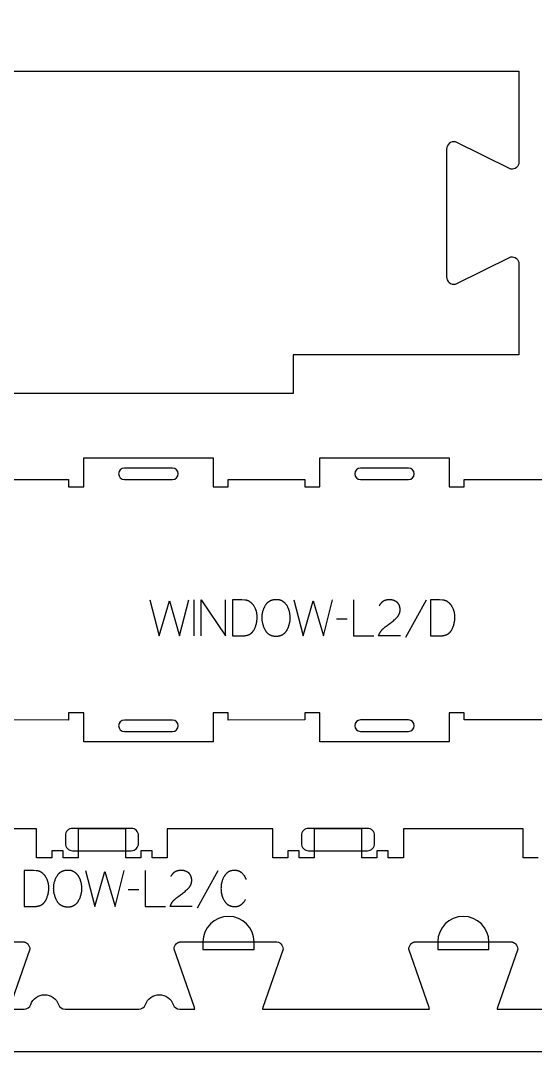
# Model space of a CAD drawing. Extents: x 0 to 4485, y 0 to 8771.
# Drawn here: x 2123 to 2550, y 3763 to 4618 of the extents above; entities that cross this region are included whole.
import ezdxf

# ---------------------------------------------------------------- set-up
doc = ezdxf.new("R2010")
doc.units = 0
for name, color, linetype in [('0_SHEET_SPRUCEPLY_2440X122', 1, 'CONTINUOUS'), ('1_ANYTOOL_1MMDEEP_LABELS_S', 2, 'CONTINUOUS'), ('3_ANYTOOL_CUTTHROUGH_INSID', 4, 'CONTINUOUS'), ('4_ANYTOOL_CUTTHROUGH_OUTSI', 5, 'CONTINUOUS'), ('5_ANYTOOL_HALF_MILL_9MM_IN', 3, 'CONTINUOUS')]:
    doc.layers.add(name, color=color, linetype=linetype)

msp = doc.modelspace()

# ---------------------------------------------------------------- linework, layer by layer
at = {"layer": '0_SHEET_SPRUCEPLY_2440X122'}
msp.add_lwpolyline([(371.7, 4982.59), (371.7, 3762.59), (2811.7, 3762.59), (2811.7, 4982.59)], close=True, dxfattribs=at)
at = {"layer": '1_ANYTOOL_1MMDEEP_LABELS_S', "color": 2}
for points in [[(2230.28, 4137.3), (2237.99, 4107.3), (2246.43, 4136.4), (2254.92, 4107.3), (2262.42, 4137.3)], [(2266.79, 4137.3), (2266.79, 4107.3)], [(2272.79, 4107.3), (2272.79, 4137.3), (2292.85, 4107.3), (2292.85, 4137.3)], [(2349.68, 4137.3), (2357.39, 4107.3), (2365.83, 4136.4), (2374.32, 4107.3), (2381.82, 4137.3)], [(2399.18, 4137.3), (2399.18, 4107.3), (2416.28, 4107.3)], [(2438.43, 4107.34), (2420.13, 4107.38), (2420.28, 4107.84), (2420.36, 4108.06), (2420.44, 4108.28), (2420.53, 4108.5), (2420.61, 4108.72), (2420.71, 4108.94), (2420.8, 4109.15), (2420.9, 4109.36), (2421.01, 4109.57), (2421.11, 4109.77), (2421.22, 4109.97), (2421.34, 4110.18), (2421.46, 4110.37), (2421.58, 4110.57), (2421.7, 4110.76), (2421.83, 4110.95), (2421.96, 4111.14), (2422.1, 4111.33), (2422.24, 4111.51), (2422.38, 4111.69), (2422.53, 4111.87), (2422.68, 4112.05), (2422.83, 4112.22), (2422.99, 4112.4), (2423.15, 4112.56), (2423.31, 4112.73), (2423.48, 4112.9), (2423.65, 4113.06), (2423.82, 4113.22), (2424.18, 4113.53), (2425.66, 4114.75), (2427.15, 4115.94), (2428.66, 4117.1), (2430.18, 4118.22), (2430.94, 4118.79), (2431.67, 4119.36), (2432.38, 4119.93), (2433.07, 4120.52), (2433.74, 4121.11), (2434.38, 4121.71), (2435, 4122.32), (2435.6, 4122.94), (2435.75, 4123.1), (2435.89, 4123.25), (2436.03, 4123.42), (2436.16, 4123.58), (2436.28, 4123.74), (2436.41, 4123.91), (2436.52, 4124.08), (2436.64, 4124.25), (2436.74, 4124.43), (2436.85, 4124.61), (2436.95, 4124.78), (2437.04, 4124.97), (2437.13, 4125.15), (2437.22, 4125.34), (2437.3, 4125.52), (2437.37, 4125.71), (2437.44, 4125.91), (2437.51, 4126.1), (2437.57, 4126.3), (2437.63, 4126.5), (2437.68, 4126.7), (2437.73, 4126.9), (2437.78, 4127.11), (2437.81, 4127.32), (2437.85, 4127.53), (2437.88, 4127.74), (2437.9, 4127.96), (2437.92, 4128.18), (2437.94, 4128.39), (2437.95, 4128.62), (2437.96, 4128.84), (2437.96, 4129.07), (2437.96, 4129.32), (2437.95, 4129.56), (2437.94, 4129.81), (2437.92, 4130.04), (2437.9, 4130.28), (2437.87, 4130.51), (2437.84, 4130.74), (2437.8, 4130.96), (2437.76, 4131.18), (2437.71, 4131.4), (2437.66, 4131.61), (2437.61, 4131.82), (2437.54, 4132.02), (2437.48, 4132.22), (2437.41, 4132.42), (2437.33, 4132.61), (2437.25, 4132.8), (2437.16, 4132.99), (2437.07, 4133.17), (2436.97, 4133.35), (2436.87, 4133.52), (2436.77, 4133.7), (2436.66, 4133.86), (2436.54, 4134.03), (2436.42, 4134.19), (2436.29, 4134.34), (2436.16, 4134.49), (2436.03, 4134.64), (2435.88, 4134.79), (2435.74, 4134.93), (2435.59, 4135.06), (2435.43, 4135.2), (2435.27, 4135.33), (2435.11, 4135.45), (2434.95, 4135.57), (2434.78, 4135.69), (2434.61, 4135.8), (2434.44, 4135.91), (2434.26, 4136.01), (2434.09, 4136.12), (2433.91, 4136.21), (2433.72, 4136.3), (2433.54, 4136.39), (2433.35, 4136.48), (2433.16, 4136.56), (2432.97, 4136.63), (2432.77, 4136.7), (2432.57, 4136.77), (2432.37, 4136.83), (2432.17, 4136.89), (2431.96, 4136.95), (2431.75, 4137), (2431.54, 4137.05), (2431.33, 4137.09), (2431.11, 4137.13), (2430.89, 4137.17), (2430.67, 4137.2), (2430.45, 4137.22), (2430.22, 4137.25), (2429.99, 4137.26), (2429.76, 4137.28), (2429.52, 4137.29), (2429.05, 4137.3), (2428.68, 4137.29), (2428.32, 4137.28), (2427.97, 4137.25), (2427.62, 4137.22), (2427.28, 4137.17), (2426.95, 4137.12), (2426.62, 4137.05), (2426.3, 4136.98), (2425.98, 4136.89), (2425.83, 4136.85), (2425.68, 4136.8), (2425.53, 4136.75), (2425.38, 4136.69), (2425.23, 4136.64), (2425.08, 4136.58), (2424.94, 4136.52), (2424.79, 4136.45), (2424.65, 4136.39), (2424.51, 4136.32), (2424.37, 4136.25), (2424.24, 4136.18), (2424.1, 4136.1), (2423.97, 4136.02), (2423.84, 4135.94), (2423.71, 4135.86), (2423.58, 4135.77), (2423.45, 4135.68), (2423.33, 4135.59), (2423.2, 4135.5), (2423.08, 4135.4), (2422.96, 4135.3), (2422.84, 4135.2), (2422.72, 4135.1), (2422.61, 4134.99), (2422.5, 4134.89), (2422.38, 4134.77), (2422.27, 4134.66), (2422.16, 4134.55), (2422.06, 4134.43), (2421.95, 4134.31), (2421.85, 4134.18), (2421.64, 4133.93), (2421.45, 4133.67), (2421.26, 4133.39), (2421.07, 4133.11), (2420.9, 4132.81), (2420.73, 4132.51), (2420.56, 4132.2)], [(2459.65, 4136.82), (2442.46, 4106.05)], [(2394.03, 4121.18), (2385.25, 4121.1)], [(2176.66, 3912.73), (2184.37, 3882.73), (2192.81, 3911.83), (2201.3, 3882.73), (2208.8, 3912.73)], [(2226.16, 3912.73), (2226.16, 3882.73), (2243.26, 3882.73)], [(2265.41, 3882.77), (2247.11, 3882.82), (2247.26, 3883.27), (2247.34, 3883.5), (2247.42, 3883.72), (2247.51, 3883.94), (2247.59, 3884.16), (2247.69, 3884.37), (2247.78, 3884.58), (2247.88, 3884.79), (2247.99, 3885), (2248.09, 3885.21), (2248.2, 3885.41), (2248.32, 3885.61), (2248.44, 3885.81), (2248.56, 3886), (2248.68, 3886.2), (2248.81, 3886.39), (2248.94, 3886.58), (2249.08, 3886.76), (2249.22, 3886.95), (2249.36, 3887.13), (2249.51, 3887.31), (2249.66, 3887.48), (2249.81, 3887.66), (2249.97, 3887.83), (2250.13, 3888), (2250.29, 3888.17), (2250.46, 3888.33), (2250.63, 3888.49), (2250.8, 3888.65), (2251.16, 3888.97), (2252.64, 3890.18), (2254.13, 3891.37), (2255.64, 3892.53), (2257.16, 3893.66), (2257.92, 3894.22), (2258.65, 3894.79), (2259.36, 3895.37), (2260.05, 3895.95), (2260.72, 3896.55), (2261.36, 3897.15), (2261.98, 3897.76), (2262.58, 3898.37), (2262.73, 3898.53), (2262.87, 3898.69), (2263.01, 3898.85), (2263.14, 3899.01), (2263.26, 3899.18), (2263.39, 3899.35), (2263.5, 3899.52), (2263.62, 3899.69), (2263.72, 3899.86), (2263.83, 3900.04), (2263.93, 3900.22), (2264.02, 3900.4), (2264.11, 3900.58), (2264.2, 3900.77), (2264.28, 3900.96), (2264.35, 3901.15), (2264.42, 3901.34), (2264.49, 3901.54), (2264.55, 3901.73), (2264.61, 3901.93), (2264.66, 3902.14), (2264.71, 3902.34), (2264.75, 3902.55), (2264.79, 3902.75), (2264.83, 3902.96), (2264.86, 3903.18), (2264.88, 3903.39), (2264.9, 3903.61), (2264.92, 3903.83), (2264.93, 3904.05), (2264.94, 3904.28), (2264.94, 3904.5), (2264.94, 3904.75), (2264.93, 3905), (2264.92, 3905.24), (2264.9, 3905.48), (2264.88, 3905.71), (2264.85, 3905.95), (2264.82, 3906.17), (2264.78, 3906.4), (2264.74, 3906.62), (2264.69, 3906.83), (2264.64, 3907.04), (2264.59, 3907.25), (2264.52, 3907.46), (2264.46, 3907.66), (2264.39, 3907.86), (2264.31, 3908.05), (2264.23, 3908.24), (2264.14, 3908.42), (2264.05, 3908.61), (2263.95, 3908.79), (2263.85, 3908.96), (2263.75, 3909.13), (2263.63, 3909.3), (2263.52, 3909.46), (2263.4, 3909.62), (2263.27, 3909.78), (2263.14, 3909.93), (2263.01, 3910.08), (2262.86, 3910.22), (2262.72, 3910.36), (2262.57, 3910.5), (2262.41, 3910.63), (2262.25, 3910.76), (2262.09, 3910.89), (2261.93, 3911.01), (2261.76, 3911.12), (2261.59, 3911.24), (2261.42, 3911.35), (2261.24, 3911.45), (2261.07, 3911.55), (2260.89, 3911.65), (2260.7, 3911.74), (2260.52, 3911.83), (2260.33, 3911.91), (2260.14, 3911.99), (2259.95, 3912.07), (2259.75, 3912.14), (2259.55, 3912.21), (2259.35, 3912.27), (2259.15, 3912.33), (2258.94, 3912.38), (2258.73, 3912.44), (2258.52, 3912.48), (2258.31, 3912.53), (2258.09, 3912.57), (2257.87, 3912.6), (2257.65, 3912.63), (2257.43, 3912.66), (2257.2, 3912.68), (2256.97, 3912.7), (2256.74, 3912.71), (2256.5, 3912.72), (2256.03, 3912.73), (2255.66, 3912.73), (2255.3, 3912.71), (2254.95, 3912.69), (2254.6, 3912.65), (2254.26, 3912.61), (2253.93, 3912.55), (2253.6, 3912.49), (2253.28, 3912.41), (2252.96, 3912.33), (2252.81, 3912.28), (2252.66, 3912.23), (2252.51, 3912.18), (2252.36, 3912.13), (2252.21, 3912.07), (2252.06, 3912.01), (2251.92, 3911.95), (2251.77, 3911.89), (2251.63, 3911.82), (2251.49, 3911.76), (2251.35, 3911.68), (2251.22, 3911.61), (2251.08, 3911.53), (2250.95, 3911.46), (2250.82, 3911.38), (2250.69, 3911.29), (2250.56, 3911.21), (2250.43, 3911.12), (2250.31, 3911.03), (2250.18, 3910.93), (2250.06, 3910.84), (2249.94, 3910.74), (2249.82, 3910.64), (2249.7, 3910.53), (2249.59, 3910.43), (2249.47, 3910.32), (2249.36, 3910.21), (2249.25, 3910.1), (2249.14, 3909.98), (2249.04, 3909.86), (2248.93, 3909.74), (2248.83, 3909.62), (2248.62, 3909.36), (2248.43, 3909.1), (2248.24, 3908.83), (2248.05, 3908.54), (2247.88, 3908.25), (2247.71, 3907.95), (2247.54, 3907.63)], [(2286.63, 3912.26), (2269.44, 3881.49)], [(2310.24, 3905.23), (2310.08, 3905.63), (2309.91, 3906.03), (2309.73, 3906.41), (2309.54, 3906.79), (2309.34, 3907.16), (2309.13, 3907.51), (2308.91, 3907.86), (2308.68, 3908.2), (2308.44, 3908.54), (2308.19, 3908.86), (2307.93, 3909.17), (2307.67, 3909.48), (2307.39, 3909.77), (2307.1, 3910.06), (2306.8, 3910.34), (2306.49, 3910.61), (2306.33, 3910.74), (2306.17, 3910.87), (2306.01, 3910.99), (2305.85, 3911.11), (2305.68, 3911.22), (2305.51, 3911.33), (2305.34, 3911.44), (2305.17, 3911.54), (2304.99, 3911.64), (2304.82, 3911.73), (2304.64, 3911.82), (2304.46, 3911.9), (2304.27, 3911.98), (2304.09, 3912.06), (2303.9, 3912.13), (2303.71, 3912.2), (2303.52, 3912.27), (2303.32, 3912.33), (2303.13, 3912.38), (2302.93, 3912.43), (2302.73, 3912.48), (2302.53, 3912.52), (2302.32, 3912.56), (2302.12, 3912.6), (2301.91, 3912.63), (2301.7, 3912.66), (2301.48, 3912.68), (2301.27, 3912.7), (2301.05, 3912.71), (2300.83, 3912.72), (2300.61, 3912.73), (2300.38, 3912.73), (2300.04, 3912.73), (2299.7, 3912.71), (2299.37, 3912.69), (2299.04, 3912.66), (2298.72, 3912.62), (2298.41, 3912.57), (2298.1, 3912.51), (2297.79, 3912.44), (2297.49, 3912.36), (2297.19, 3912.27), (2296.9, 3912.18), (2296.62, 3912.07), (2296.34, 3911.96), (2296.2, 3911.9), (2296.07, 3911.83), (2295.93, 3911.77), (2295.8, 3911.7), (2295.67, 3911.63), (2295.54, 3911.56), (2295.41, 3911.48), (2295.28, 3911.41), (2295.15, 3911.33), (2295.03, 3911.25), (2294.9, 3911.16), (2294.78, 3911.08), (2294.66, 3910.99), (2294.54, 3910.9), (2294.3, 3910.71), (2294.07, 3910.51), (2293.84, 3910.31), (2293.62, 3910.09), (2293.41, 3909.87), (2293.2, 3909.63), (2292.99, 3909.39), (2292.79, 3909.14), (2292.6, 3908.88), (2292.41, 3908.61), (2292.23, 3908.33), (2292.05, 3908.04), (2291.71, 3907.45), (2291.39, 3906.85), (2291.09, 3906.25), (2290.82, 3905.63), (2290.57, 3905.02), (2290.34, 3904.39), (2290.13, 3903.76), (2289.94, 3903.12), (2289.78, 3902.47), (2289.64, 3901.81), (2289.52, 3901.15), (2289.42, 3900.48), (2289.34, 3899.8), (2289.28, 3899.12), (2289.25, 3898.43), (2289.24, 3897.73), (2289.25, 3897.03), (2289.29, 3896.34), (2289.34, 3895.66), (2289.42, 3894.98), (2289.52, 3894.31), (2289.64, 3893.65), (2289.79, 3893), (2289.87, 3892.67), (2289.95, 3892.35), (2290.05, 3892.03), (2290.14, 3891.71), (2290.25, 3891.39), (2290.35, 3891.07), (2290.47, 3890.76), (2290.59, 3890.45), (2290.84, 3889.83), (2291.12, 3889.22), (2291.42, 3888.61), (2291.75, 3888.01), (2292.09, 3887.42), (2292.27, 3887.14), (2292.46, 3886.86), (2292.65, 3886.59), (2292.85, 3886.32), (2293.05, 3886.07), (2293.26, 3885.83), (2293.48, 3885.6), (2293.7, 3885.37), (2293.93, 3885.16), (2294.16, 3884.95), (2294.4, 3884.75), (2294.52, 3884.66), (2294.64, 3884.56), (2294.77, 3884.47), (2294.89, 3884.39), (2295.02, 3884.3), (2295.15, 3884.22), (2295.28, 3884.13), (2295.41, 3884.06), (2295.54, 3883.98), (2295.68, 3883.9), (2295.81, 3883.83), (2295.95, 3883.76), (2296.23, 3883.63), (2296.51, 3883.51), (2296.8, 3883.39), (2297.1, 3883.29), (2297.4, 3883.19), (2297.7, 3883.1), (2298.02, 3883.02), (2298.34, 3882.96), (2298.66, 3882.9), (2298.99, 3882.85), (2299.33, 3882.8), (2299.67, 3882.77), (2300.02, 3882.75), (2300.37, 3882.74), (2300.73, 3882.73), (2301.11, 3882.74), (2301.48, 3882.76), (2301.67, 3882.77), (2301.85, 3882.79), (2302.03, 3882.81), (2302.21, 3882.83), (2302.39, 3882.86), (2302.56, 3882.89), (2302.74, 3882.92), (2302.91, 3882.96), (2303.08, 3883), (2303.25, 3883.04), (2303.41, 3883.09), (2303.58, 3883.14), (2303.74, 3883.19), (2303.9, 3883.25), (2304.06, 3883.31), (2304.22, 3883.37), (2304.37, 3883.43), (2304.52, 3883.5), (2304.68, 3883.57), (2304.83, 3883.65), (2304.97, 3883.73), (2305.12, 3883.81), (2305.26, 3883.89), (2305.4, 3883.98), (2305.55, 3884.07), (2305.68, 3884.16), (2305.82, 3884.26), (2305.96, 3884.36), (2306.22, 3884.57), (2306.48, 3884.78), (2306.73, 3885), (2306.98, 3885.23), (2307.23, 3885.47), (2307.47, 3885.71), (2307.7, 3885.97), (2307.93, 3886.22), (2308.15, 3886.49), (2308.37, 3886.76), (2308.58, 3887.04), (2308.78, 3887.33), (2308.98, 3887.63), (2309.18, 3887.93), (2309.37, 3888.24), (2309.56, 3888.56)], [(2221.01, 3896.62), (2212.23, 3896.53)]]:
    msp.add_lwpolyline(points, dxfattribs=at)
for points in [[(2298.89, 4137.3), (2298.89, 4107.3), (2307.42, 4107.38), (2307.83, 4107.39), (2308.23, 4107.41), (2308.63, 4107.44), (2309.02, 4107.48), (2309.4, 4107.53), (2309.77, 4107.58), (2310.13, 4107.65), (2310.49, 4107.73), (2310.84, 4107.81), (2311.18, 4107.91), (2311.51, 4108.01), (2311.83, 4108.13), (2312.15, 4108.25), (2312.31, 4108.32), (2312.46, 4108.38), (2312.61, 4108.45), (2312.76, 4108.53), (2312.91, 4108.6), (2313.05, 4108.68), (2313.2, 4108.76), (2313.34, 4108.84), (2313.48, 4108.92), (2313.62, 4109.01), (2313.75, 4109.1), (2313.89, 4109.19), (2314.02, 4109.28), (2314.15, 4109.38), (2314.28, 4109.48), (2314.4, 4109.58), (2314.53, 4109.68), (2314.65, 4109.79), (2314.77, 4109.9), (2314.89, 4110.01), (2315, 4110.12), (2315.12, 4110.23), (2315.23, 4110.35), (2315.34, 4110.47), (2315.45, 4110.59), (2315.55, 4110.72), (2315.66, 4110.85), (2315.76, 4110.97), (2315.86, 4111.11), (2315.96, 4111.24), (2316.06, 4111.38), (2316.15, 4111.51), (2316.33, 4111.8), (2316.51, 4112.09), (2316.68, 4112.4), (2316.99, 4113.02), (2317.29, 4113.64), (2317.56, 4114.27), (2317.82, 4114.91), (2318.05, 4115.55), (2318.27, 4116.2), (2318.46, 4116.85), (2318.64, 4117.51), (2318.79, 4118.17), (2318.92, 4118.84), (2319.03, 4119.52), (2319.13, 4120.2), (2319.2, 4120.89), (2319.25, 4121.58), (2319.28, 4122.28), (2319.29, 4122.98), (2319.28, 4123.58), (2319.25, 4124.17), (2319.2, 4124.75), (2319.13, 4125.33), (2319.05, 4125.91), (2319, 4126.19), (2318.94, 4126.47), (2318.88, 4126.75), (2318.81, 4127.03), (2318.74, 4127.31), (2318.67, 4127.59), (2318.59, 4127.86), (2318.5, 4128.14), (2318.41, 4128.41), (2318.32, 4128.68), (2318.22, 4128.95), (2318.12, 4129.22), (2318.01, 4129.48), (2317.89, 4129.75), (2317.65, 4130.27), (2317.39, 4130.79), (2317.11, 4131.3), (2316.8, 4131.81), (2316.61, 4132.12), (2316.41, 4132.41), (2316.21, 4132.7), (2316.01, 4132.98), (2315.8, 4133.25), (2315.59, 4133.51), (2315.37, 4133.76), (2315.15, 4134), (2314.93, 4134.23), (2314.71, 4134.46), (2314.48, 4134.67), (2314.25, 4134.87), (2314.01, 4135.07), (2313.77, 4135.25), (2313.53, 4135.43), (2313.28, 4135.6), (2313.04, 4135.76), (2312.78, 4135.91), (2312.53, 4136.04), (2312.27, 4136.18), (2312.01, 4136.3), (2311.74, 4136.41), (2311.47, 4136.51), (2311.2, 4136.6), (2310.92, 4136.69), (2310.64, 4136.76), (2310.36, 4136.83), (2310.08, 4136.88), (2309.79, 4136.93), (2309.49, 4136.97), (2309.2, 4137), (2308.9, 4137.02), (2306.46, 4137.12), (2303.98, 4137.21), (2301.46, 4137.26)], [(2335.36, 4137.64), (2335.73, 4137.63), (2336.1, 4137.62), (2336.45, 4137.59), (2336.81, 4137.55), (2336.98, 4137.52), (2337.15, 4137.49), (2337.32, 4137.46), (2337.48, 4137.43), (2337.65, 4137.4), (2337.81, 4137.36), (2337.98, 4137.31), (2338.14, 4137.27), (2338.3, 4137.22), (2338.45, 4137.17), (2338.61, 4137.12), (2338.76, 4137.06), (2338.91, 4137), (2339.06, 4136.94), (2339.21, 4136.88), (2339.36, 4136.81), (2339.5, 4136.74), (2339.64, 4136.66), (2339.78, 4136.59), (2339.92, 4136.51), (2340.06, 4136.42), (2340.2, 4136.34), (2340.33, 4136.25), (2340.46, 4136.16), (2340.72, 4135.97), (2340.97, 4135.78), (2341.22, 4135.58), (2341.46, 4135.37), (2341.7, 4135.16), (2341.93, 4134.94), (2342.16, 4134.72), (2342.37, 4134.48), (2342.59, 4134.25), (2342.79, 4134), (2342.99, 4133.75), (2343.19, 4133.5), (2343.38, 4133.23), (2343.56, 4132.97), (2343.74, 4132.69), (2343.91, 4132.41), (2344.08, 4132.12), (2344.24, 4131.84), (2344.39, 4131.54), (2344.54, 4131.25), (2344.68, 4130.94), (2344.82, 4130.64), (2344.95, 4130.33), (2345.08, 4130.02), (2345.2, 4129.71), (2345.31, 4129.39), (2345.42, 4129.06), (2345.53, 4128.74), (2345.62, 4128.41), (2345.72, 4128.07), (2345.8, 4127.74), (2345.88, 4127.4), (2346.03, 4126.71), (2346.15, 4126.04), (2346.26, 4125.37), (2346.35, 4124.71), (2346.42, 4124.05), (2346.47, 4123.4), (2346.49, 4122.76), (2346.5, 4122.12), (2346.49, 4121.49), (2346.46, 4120.85), (2346.41, 4120.21), (2346.33, 4119.57), (2346.23, 4118.94), (2346.12, 4118.3), (2345.98, 4117.66), (2345.81, 4117.02), (2345.63, 4116.39), (2345.42, 4115.75), (2345.2, 4115.11), (2344.95, 4114.47), (2344.68, 4113.84), (2344.39, 4113.2), (2344.07, 4112.56), (2343.74, 4111.92), (2343.56, 4111.61), (2343.38, 4111.31), (2343.19, 4111.01), (2343, 4110.73), (2342.8, 4110.46), (2342.59, 4110.19), (2342.38, 4109.94), (2342.16, 4109.69), (2342.05, 4109.58), (2341.93, 4109.46), (2341.82, 4109.35), (2341.7, 4109.24), (2341.58, 4109.13), (2341.46, 4109.02), (2341.34, 4108.92), (2341.22, 4108.82), (2341.09, 4108.72), (2340.97, 4108.62), (2340.84, 4108.53), (2340.71, 4108.44), (2340.58, 4108.35), (2340.45, 4108.26), (2340.31, 4108.18), (2340.18, 4108.1), (2340.04, 4108.02), (2339.9, 4107.95), (2339.76, 4107.87), (2339.62, 4107.8), (2339.48, 4107.73), (2339.33, 4107.67), (2339.19, 4107.6), (2339.04, 4107.54), (2338.89, 4107.48), (2338.74, 4107.43), (2338.58, 4107.37), (2338.43, 4107.32), (2338.12, 4107.23), (2337.8, 4107.14), (2337.47, 4107.07), (2337.14, 4107), (2336.8, 4106.95), (2336.46, 4106.9), (2336.11, 4106.87), (2335.75, 4106.84), (2335.39, 4106.83), (2335.02, 4106.82), (2334.64, 4106.83), (2334.26, 4106.85), (2333.89, 4106.87), (2333.53, 4106.91), (2333.17, 4106.95), (2332.82, 4107.01), (2332.48, 4107.07), (2332.15, 4107.15), (2331.82, 4107.24), (2331.49, 4107.33), (2331.34, 4107.38), (2331.18, 4107.44), (2331.02, 4107.49), (2330.87, 4107.55), (2330.72, 4107.62), (2330.57, 4107.68), (2330.42, 4107.75), (2330.27, 4107.82), (2330.13, 4107.89), (2329.98, 4107.96), (2329.84, 4108.04), (2329.7, 4108.12), (2329.56, 4108.2), (2329.42, 4108.29), (2329.29, 4108.38), (2329.15, 4108.47), (2329.02, 4108.56), (2328.89, 4108.65), (2328.76, 4108.75), (2328.64, 4108.85), (2328.51, 4108.95), (2328.39, 4109.06), (2328.26, 4109.17), (2328.14, 4109.28), (2328.02, 4109.39), (2327.91, 4109.5), (2327.79, 4109.62), (2327.68, 4109.74), (2327.57, 4109.86), (2327.46, 4109.99), (2327.24, 4110.25), (2327.03, 4110.52), (2326.83, 4110.8), (2326.63, 4111.08), (2326.44, 4111.38), (2326.26, 4111.69), (2326.08, 4112.01), (2325.75, 4112.66), (2325.44, 4113.31), (2325.14, 4113.96), (2324.87, 4114.61), (2324.63, 4115.26), (2324.4, 4115.91), (2324.19, 4116.56), (2324.01, 4117.21), (2323.85, 4117.86), (2323.71, 4118.51), (2323.59, 4119.16), (2323.49, 4119.81), (2323.42, 4120.47), (2323.36, 4121.12), (2323.33, 4121.77), (2323.32, 4122.42), (2323.33, 4123.12), (2323.36, 4123.81), (2323.42, 4124.49), (2323.5, 4125.16), (2323.6, 4125.83), (2323.73, 4126.5), (2323.87, 4127.16), (2324.04, 4127.81), (2324.23, 4128.46), (2324.45, 4129.1), (2324.69, 4129.73), (2324.95, 4130.36), (2325.23, 4130.98), (2325.53, 4131.6), (2325.86, 4132.21), (2326.21, 4132.82), (2326.4, 4133.11), (2326.59, 4133.4), (2326.78, 4133.68), (2326.99, 4133.95), (2327.2, 4134.21), (2327.41, 4134.46), (2327.64, 4134.7), (2327.87, 4134.93), (2327.99, 4135.04), (2328.1, 4135.15), (2328.23, 4135.26), (2328.35, 4135.36), (2328.47, 4135.46), (2328.6, 4135.56), (2328.73, 4135.66), (2328.85, 4135.76), (2328.98, 4135.85), (2329.12, 4135.94), (2329.25, 4136.03), (2329.39, 4136.11), (2329.52, 4136.2), (2329.66, 4136.28), (2329.8, 4136.36), (2329.95, 4136.43), (2330.09, 4136.51), (2330.23, 4136.58), (2330.53, 4136.72), (2330.83, 4136.84), (2331.14, 4136.96), (2331.46, 4137.07), (2331.78, 4137.17), (2332.11, 4137.26), (2332.44, 4137.34), (2332.79, 4137.41), (2333.13, 4137.47), (2333.49, 4137.52), (2333.85, 4137.56), (2334.22, 4137.6), (2334.59, 4137.62), (2334.97, 4137.63)], [(2463.08, 4137.3), (2463.08, 4107.3), (2471.6, 4107.38), (2472.02, 4107.39), (2472.42, 4107.41), (2472.81, 4107.44), (2473.2, 4107.48), (2473.58, 4107.53), (2473.95, 4107.58), (2474.32, 4107.65), (2474.67, 4107.73), (2475.02, 4107.81), (2475.36, 4107.91), (2475.7, 4108.01), (2476.02, 4108.13), (2476.34, 4108.25), (2476.49, 4108.32), (2476.65, 4108.38), (2476.8, 4108.45), (2476.95, 4108.53), (2477.09, 4108.6), (2477.24, 4108.68), (2477.38, 4108.76), (2477.53, 4108.84), (2477.67, 4108.92), (2477.8, 4109.01), (2477.94, 4109.1), (2478.07, 4109.19), (2478.2, 4109.28), (2478.33, 4109.38), (2478.46, 4109.48), (2478.59, 4109.58), (2478.71, 4109.68), (2478.83, 4109.79), (2478.95, 4109.9), (2479.07, 4110.01), (2479.19, 4110.12), (2479.3, 4110.23), (2479.41, 4110.35), (2479.53, 4110.47), (2479.63, 4110.59), (2479.74, 4110.72), (2479.84, 4110.85), (2479.95, 4110.97), (2480.05, 4111.11), (2480.15, 4111.24), (2480.24, 4111.38), (2480.34, 4111.51), (2480.52, 4111.8), (2480.69, 4112.09), (2480.86, 4112.4), (2481.18, 4113.02), (2481.47, 4113.64), (2481.75, 4114.27), (2482.01, 4114.91), (2482.24, 4115.55), (2482.45, 4116.2), (2482.65, 4116.85), (2482.82, 4117.51), (2482.98, 4118.17), (2483.11, 4118.84), (2483.22, 4119.52), (2483.31, 4120.2), (2483.38, 4120.89), (2483.43, 4121.58), (2483.47, 4122.28), (2483.48, 4122.98), (2483.47, 4123.58), (2483.44, 4124.17), (2483.39, 4124.75), (2483.32, 4125.33), (2483.23, 4125.91), (2483.18, 4126.19), (2483.13, 4126.47), (2483.07, 4126.75), (2483, 4127.03), (2482.93, 4127.31), (2482.85, 4127.59), (2482.77, 4127.86), (2482.69, 4128.14), (2482.6, 4128.41), (2482.5, 4128.68), (2482.41, 4128.95), (2482.3, 4129.22), (2482.19, 4129.48), (2482.08, 4129.75), (2481.83, 4130.27), (2481.57, 4130.79), (2481.29, 4131.3), (2480.99, 4131.81), (2480.8, 4132.12), (2480.6, 4132.41), (2480.4, 4132.7), (2480.19, 4132.98), (2479.98, 4133.25), (2479.77, 4133.51), (2479.56, 4133.76), (2479.34, 4134), (2479.12, 4134.23), (2478.89, 4134.46), (2478.66, 4134.67), (2478.43, 4134.87), (2478.2, 4135.07), (2477.96, 4135.25), (2477.72, 4135.43), (2477.47, 4135.6), (2477.22, 4135.76), (2476.97, 4135.91), (2476.71, 4136.04), (2476.45, 4136.18), (2476.19, 4136.3), (2475.93, 4136.41), (2475.66, 4136.51), (2475.39, 4136.6), (2475.11, 4136.69), (2474.83, 4136.76), (2474.55, 4136.83), (2474.26, 4136.88), (2473.97, 4136.93), (2473.68, 4136.97), (2473.38, 4137), (2473.08, 4137.02), (2470.65, 4137.12), (2468.17, 4137.21), (2465.65, 4137.26)], [(2125.87, 3912.73), (2125.87, 3882.73), (2134.4, 3882.82), (2134.81, 3882.83), (2135.21, 3882.85), (2135.61, 3882.88), (2136, 3882.91), (2136.38, 3882.96), (2136.75, 3883.02), (2137.11, 3883.09), (2137.47, 3883.16), (2137.82, 3883.25), (2138.16, 3883.34), (2138.49, 3883.45), (2138.81, 3883.56), (2139.13, 3883.69), (2139.29, 3883.75), (2139.44, 3883.82), (2139.59, 3883.89), (2139.74, 3883.96), (2139.89, 3884.04), (2140.03, 3884.11), (2140.18, 3884.19), (2140.32, 3884.27), (2140.46, 3884.36), (2140.6, 3884.45), (2140.73, 3884.53), (2140.87, 3884.63), (2141, 3884.72), (2141.13, 3884.82), (2141.26, 3884.91), (2141.38, 3885.02), (2141.51, 3885.12), (2141.63, 3885.22), (2141.75, 3885.33), (2141.87, 3885.44), (2141.98, 3885.55), (2142.1, 3885.67), (2142.21, 3885.79), (2142.32, 3885.91), (2142.43, 3886.03), (2142.53, 3886.15), (2142.64, 3886.28), (2142.74, 3886.41), (2142.84, 3886.54), (2142.94, 3886.67), (2143.04, 3886.81), (2143.13, 3886.95), (2143.31, 3887.23), (2143.49, 3887.53), (2143.66, 3887.83), (2143.97, 3888.45), (2144.27, 3889.07), (2144.54, 3889.71), (2144.8, 3890.34), (2145.03, 3890.98), (2145.25, 3891.63), (2145.44, 3892.28), (2145.62, 3892.94), (2145.77, 3893.61), (2145.9, 3894.28), (2146.01, 3894.95), (2146.11, 3895.63), (2146.18, 3896.32), (2146.23, 3897.01), (2146.26, 3897.71), (2146.27, 3898.42), (2146.26, 3899.01), (2146.23, 3899.61), (2146.18, 3900.19), (2146.11, 3900.77), (2146.03, 3901.34), (2145.98, 3901.63), (2145.92, 3901.91), (2145.86, 3902.19), (2145.79, 3902.47), (2145.72, 3902.75), (2145.65, 3903.02), (2145.57, 3903.3), (2145.48, 3903.57), (2145.39, 3903.85), (2145.3, 3904.12), (2145.2, 3904.38), (2145.09, 3904.65), (2144.99, 3904.92), (2144.87, 3905.18), (2144.63, 3905.71), (2144.37, 3906.23), (2144.08, 3906.74), (2143.78, 3907.25), (2143.59, 3907.55), (2143.39, 3907.85), (2143.19, 3908.14), (2142.99, 3908.41), (2142.78, 3908.68), (2142.57, 3908.94), (2142.35, 3909.19), (2142.13, 3909.44), (2141.91, 3909.67), (2141.69, 3909.89), (2141.46, 3910.1), (2141.23, 3910.31), (2140.99, 3910.5), (2140.75, 3910.69), (2140.51, 3910.87), (2140.26, 3911.03), (2140.02, 3911.19), (2139.76, 3911.34), (2139.51, 3911.48), (2139.25, 3911.61), (2138.99, 3911.73), (2138.72, 3911.84), (2138.45, 3911.95), (2138.18, 3912.04), (2137.9, 3912.12), (2137.62, 3912.2), (2137.34, 3912.26), (2137.06, 3912.32), (2136.77, 3912.37), (2136.47, 3912.4), (2136.18, 3912.43), (2135.88, 3912.45), (2133.44, 3912.56), (2130.96, 3912.64), (2128.44, 3912.7)], [(2162.34, 3913.07), (2162.71, 3913.07), (2163.08, 3913.05), (2163.43, 3913.02), (2163.78, 3912.98), (2163.96, 3912.96), (2164.13, 3912.93), (2164.3, 3912.9), (2164.46, 3912.87), (2164.63, 3912.83), (2164.79, 3912.79), (2164.96, 3912.75), (2165.12, 3912.7), (2165.27, 3912.66), (2165.43, 3912.61), (2165.59, 3912.55), (2165.74, 3912.5), (2165.89, 3912.44), (2166.04, 3912.38), (2166.19, 3912.31), (2166.33, 3912.24), (2166.48, 3912.17), (2166.62, 3912.1), (2166.76, 3912.02), (2166.9, 3911.94), (2167.04, 3911.86), (2167.18, 3911.77), (2167.31, 3911.69), (2167.44, 3911.6), (2167.7, 3911.41), (2167.95, 3911.21), (2168.2, 3911.01), (2168.44, 3910.81), (2168.68, 3910.59), (2168.91, 3910.38), (2169.14, 3910.15), (2169.35, 3909.92), (2169.57, 3909.68), (2169.77, 3909.44), (2169.97, 3909.19), (2170.17, 3908.93), (2170.36, 3908.67), (2170.54, 3908.4), (2170.72, 3908.13), (2170.89, 3907.85), (2171.06, 3907.56), (2171.22, 3907.27), (2171.37, 3906.98), (2171.52, 3906.68), (2171.66, 3906.38), (2171.8, 3906.08), (2171.93, 3905.77), (2172.06, 3905.46), (2172.18, 3905.14), (2172.29, 3904.82), (2172.4, 3904.5), (2172.51, 3904.17), (2172.6, 3903.84), (2172.7, 3903.51), (2172.78, 3903.17), (2172.86, 3902.83), (2173.01, 3902.15), (2173.13, 3901.47), (2173.24, 3900.8), (2173.33, 3900.14), (2173.4, 3899.49), (2173.45, 3898.84), (2173.47, 3898.2), (2173.48, 3897.56), (2173.47, 3896.92), (2173.44, 3896.28), (2173.39, 3895.65), (2173.31, 3895.01), (2173.21, 3894.37), (2173.1, 3893.73), (2172.95, 3893.1), (2172.79, 3892.46), (2172.61, 3891.82), (2172.4, 3891.18), (2172.18, 3890.55), (2171.93, 3889.91), (2171.66, 3889.27), (2171.37, 3888.63), (2171.05, 3888), (2170.72, 3887.36), (2170.54, 3887.05), (2170.36, 3886.74), (2170.17, 3886.45), (2169.98, 3886.16), (2169.78, 3885.89), (2169.57, 3885.63), (2169.36, 3885.37), (2169.14, 3885.13), (2169.03, 3885.01), (2168.91, 3884.89), (2168.8, 3884.78), (2168.68, 3884.67), (2168.56, 3884.56), (2168.44, 3884.46), (2168.32, 3884.35), (2168.2, 3884.25), (2168.07, 3884.15), (2167.95, 3884.06), (2167.82, 3883.96), (2167.69, 3883.87), (2167.56, 3883.79), (2167.43, 3883.7), (2167.29, 3883.62), (2167.16, 3883.53), (2167.02, 3883.46), (2166.88, 3883.38), (2166.74, 3883.31), (2166.6, 3883.24), (2166.46, 3883.17), (2166.31, 3883.1), (2166.17, 3883.04), (2166.02, 3882.98), (2165.87, 3882.92), (2165.72, 3882.86), (2165.56, 3882.81), (2165.41, 3882.76), (2165.1, 3882.66), (2164.78, 3882.58), (2164.45, 3882.5), (2164.12, 3882.44), (2163.78, 3882.38), (2163.44, 3882.34), (2163.09, 3882.3), (2162.73, 3882.28), (2162.37, 3882.26), (2162, 3882.26), (2161.62, 3882.26), (2161.24, 3882.28), (2160.87, 3882.31), (2160.51, 3882.34), (2160.15, 3882.39), (2159.8, 3882.44), (2159.46, 3882.51), (2159.13, 3882.58), (2158.8, 3882.67), (2158.47, 3882.77), (2158.32, 3882.82), (2158.16, 3882.87), (2158, 3882.93), (2157.85, 3882.99), (2157.7, 3883.05), (2157.55, 3883.12), (2157.4, 3883.18), (2157.25, 3883.25), (2157.1, 3883.32), (2156.96, 3883.4), (2156.82, 3883.48), (2156.68, 3883.56), (2156.54, 3883.64), (2156.4, 3883.72), (2156.27, 3883.81), (2156.13, 3883.9), (2156, 3883.99), (2155.87, 3884.09), (2155.74, 3884.19), (2155.61, 3884.29), (2155.49, 3884.39), (2155.37, 3884.49), (2155.24, 3884.6), (2155.12, 3884.71), (2155, 3884.82), (2154.89, 3884.94), (2154.77, 3885.06), (2154.66, 3885.18), (2154.55, 3885.3), (2154.43, 3885.43), (2154.22, 3885.68), (2154.01, 3885.95), (2153.81, 3886.23), (2153.61, 3886.52), (2153.42, 3886.82), (2153.24, 3887.13), (2153.06, 3887.45), (2152.73, 3888.09), (2152.41, 3888.74), (2152.12, 3889.39), (2151.85, 3890.04), (2151.6, 3890.69), (2151.38, 3891.34), (2151.17, 3891.99), (2150.99, 3892.64), (2150.83, 3893.29), (2150.69, 3893.94), (2150.57, 3894.6), (2150.47, 3895.25), (2150.4, 3895.9), (2150.34, 3896.55), (2150.31, 3897.21), (2150.3, 3897.86), (2150.31, 3898.55), (2150.34, 3899.24), (2150.4, 3899.92), (2150.48, 3900.6), (2150.58, 3901.27), (2150.71, 3901.93), (2150.85, 3902.59), (2151.02, 3903.24), (2151.21, 3903.89), (2151.43, 3904.53), (2151.67, 3905.17), (2151.93, 3905.8), (2152.21, 3906.42), (2152.51, 3907.04), (2152.84, 3907.65), (2153.19, 3908.25), (2153.38, 3908.55), (2153.57, 3908.84), (2153.76, 3909.11), (2153.97, 3909.38), (2154.18, 3909.64), (2154.39, 3909.89), (2154.62, 3910.13), (2154.85, 3910.36), (2154.97, 3910.47), (2155.08, 3910.58), (2155.21, 3910.69), (2155.33, 3910.8), (2155.45, 3910.9), (2155.58, 3911), (2155.7, 3911.1), (2155.83, 3911.19), (2155.96, 3911.28), (2156.1, 3911.37), (2156.23, 3911.46), (2156.37, 3911.55), (2156.5, 3911.63), (2156.64, 3911.71), (2156.78, 3911.79), (2156.93, 3911.87), (2157.07, 3911.94), (2157.21, 3912.01), (2157.51, 3912.15), (2157.81, 3912.28), (2158.12, 3912.4), (2158.44, 3912.5), (2158.76, 3912.6), (2159.09, 3912.69), (2159.42, 3912.77), (2159.76, 3912.84), (2160.11, 3912.9), (2160.47, 3912.96), (2160.83, 3913), (2161.2, 3913.03), (2161.57, 3913.06), (2161.95, 3913.07)]]:
    msp.add_lwpolyline(points, close=True, dxfattribs=at)
at = {"layer": '3_ANYTOOL_CUTTHROUGH_INSID', "color": 4}
for points in [[(2248.99, 4237.09, 1), (2248.99, 4246.59), (2208.99, 4246.59, 1), (2208.99, 4237.09)], [(2444.99, 4237.05, 1), (2444.99, 4246.55), (2404.99, 4246.55, 1), (2404.99, 4237.05)], [(2248.99, 4037.5), (2208.99, 4037.5, 1), (2208.99, 4028), (2248.99, 4028, 1)], [(2444.99, 4037.55), (2404.99, 4037.55, 1), (2404.99, 4028.05), (2444.99, 4028.05, 1)]]:
    msp.add_lwpolyline(points, format="xyb", close=True, dxfattribs=at)
at = {"layer": '4_ANYTOOL_CUTTHROUGH_OUTSI', "color": 5}
for points in [[(2049.33, 4575.91), (2536.58, 4575.91), (2536.58, 4500.25), (2536.58, 4500.25, -0.461531), (2529.92, 4494.57), (2483.93, 4517.22), (2483.89, 4517.24), (2483.86, 4517.25), (2483.86, 4517.25, 0.220464), (2478.79, 4515.85, 0.220464), (2476.58, 4511.08), (2476.58, 4405.25, 0.220464), (2478.79, 4400.48, 0.220464), (2483.86, 4399.08), (2483.89, 4399.09), (2483.93, 4399.1), (2529.92, 4421.76), (2529.92, 4421.76, -0.461531), (2536.58, 4416.08), (2536.58, 4340.41), (2349.08, 4340.41), (2349.08, 4340.16), (2349.08, 4308.41), (2049.58, 4308.41)], [(2046.31, 3853.6), (2124.31, 3853.6), (2124.46, 3853.6), (2124.61, 3853.59), (2124.76, 3853.58), (2124.91, 3853.57), (2125.06, 3853.55), (2125.21, 3853.53), (2125.37, 3853.51), (2125.52, 3853.48), (2125.67, 3853.45), (2125.82, 3853.41), (2125.97, 3853.37), (2126.12, 3853.33), (2126.26, 3853.29), (2126.41, 3853.23), (2126.56, 3853.18), (2126.7, 3853.12), (2126.84, 3853.06), (2126.98, 3853), (2127.12, 3852.93), (2127.26, 3852.86), (2127.4, 3852.78), (2127.53, 3852.7), (2127.66, 3852.62), (2127.79, 3852.54), (2127.92, 3852.45), (2128.04, 3852.36), (2128.16, 3852.27), (2128.28, 3852.17), (2128.4, 3852.08), (2128.51, 3851.98), (2128.62, 3851.87), (2128.73, 3851.77, -0.198912), (2130.56, 3847.35), (2130.56, 3847.31), (2130.54, 3847.27), (2113.65, 3798.99)], [(2113.41, 3797.6), (2125.81, 3797.6, 0.317837), (2131.23, 3801.43, -0.317837), (2142.78, 3809.6, -0.317837), (2154.33, 3801.43, 0.317837), (2159.75, 3797.6), (2221.06, 3797.6, 0.317837), (2226.48, 3801.43, -0.707107), (2249.58, 3801.43, 0.317837), (2255, 3797.6), (2267.4, 3797.6, 0.061485), (2267.17, 3798.99), (2250.27, 3847.27), (2250.26, 3847.31), (2250.26, 3847.35), (2250.26, 3847.35, -0.198912), (2252.09, 3851.77), (2252.2, 3851.87), (2252.31, 3851.98), (2252.42, 3852.08), (2252.54, 3852.17), (2252.65, 3852.27), (2252.78, 3852.36), (2252.9, 3852.45), (2253.03, 3852.54), (2253.16, 3852.62), (2253.29, 3852.7), (2253.42, 3852.78), (2253.56, 3852.86), (2253.69, 3852.93), (2253.83, 3853), (2253.97, 3853.06), (2254.12, 3853.12), (2254.26, 3853.18), (2254.41, 3853.23), (2254.55, 3853.29), (2254.7, 3853.33), (2254.85, 3853.37), (2255, 3853.41), (2255.15, 3853.45), (2255.3, 3853.48), (2255.45, 3853.51), (2255.6, 3853.53), (2255.75, 3853.55), (2255.91, 3853.57), (2256.06, 3853.58), (2256.21, 3853.59), (2256.36, 3853.6), (2256.51, 3853.6), (2334.51, 3853.6, -0.414214), (2340.76, 3847.35), (2340.76, 3847.31), (2340.74, 3847.27), (2323.85, 3798.99), (2323.85, 3798.99, 0.061485), (2323.61, 3797.6), (2462.3, 3797.6, 0.061485), (2462.07, 3798.99), (2445.17, 3847.27), (2445.16, 3847.31), (2445.16, 3847.35), (2445.16, 3847.35, -0.198912), (2446.99, 3851.77), (2447.1, 3851.87), (2447.21, 3851.98), (2447.32, 3852.08), (2447.44, 3852.17), (2447.55, 3852.27), (2447.68, 3852.36), (2447.8, 3852.45), (2447.93, 3852.54), (2448.06, 3852.62), (2448.19, 3852.7), (2448.32, 3852.78), (2448.46, 3852.86), (2448.59, 3852.93), (2448.73, 3853), (2448.87, 3853.06), (2449.02, 3853.12), (2449.16, 3853.18), (2449.31, 3853.23), (2449.45, 3853.29), (2449.6, 3853.33), (2449.75, 3853.37), (2449.9, 3853.41), (2450.05, 3853.45), (2450.2, 3853.48), (2450.35, 3853.51), (2450.5, 3853.53), (2450.65, 3853.55), (2450.81, 3853.57), (2450.96, 3853.58), (2451.11, 3853.59), (2451.26, 3853.6), (2451.41, 3853.6), (2529.41, 3853.6), (2529.56, 3853.6), (2529.71, 3853.59), (2529.86, 3853.58), (2530.01, 3853.57), (2530.16, 3853.55), (2530.31, 3853.53), (2530.47, 3853.51), (2530.62, 3853.48), (2530.77, 3853.45), (2530.92, 3853.41), (2531.07, 3853.37), (2531.22, 3853.33), (2531.36, 3853.29), (2531.51, 3853.23), (2531.66, 3853.18), (2531.8, 3853.12), (2531.94, 3853.06), (2532.08, 3853), (2532.22, 3852.93), (2532.36, 3852.86), (2532.5, 3852.78), (2532.63, 3852.7), (2532.76, 3852.62), (2532.89, 3852.54), (2533.02, 3852.45), (2533.14, 3852.36), (2533.26, 3852.27), (2533.38, 3852.17), (2533.5, 3852.08), (2533.61, 3851.98), (2533.72, 3851.87), (2533.83, 3851.77, -0.198912), (2535.66, 3847.35), (2535.66, 3847.31), (2535.64, 3847.27), (2518.75, 3798.99), (2518.75, 3798.99, 0.061485), (2518.51, 3797.6), (2657.2, 3797.6, 0.061485)]]:
    msp.add_lwpolyline(points, format="xyb", dxfattribs=at)
for points in [[(2099.24, 4237.05), (2162.74, 4237.09), (2162.74, 4231.09), (2175.24, 4231.09), (2175.24, 4255.09), (2282.74, 4255.09), (2282.74, 4231.09), (2295.24, 4231.09), (2295.24, 4237.09), (2358.74, 4237.05), (2358.74, 4231.05), (2371.24, 4231.05), (2371.24, 4255.05), (2478.74, 4255.05), (2478.74, 4231.05), (2491.24, 4231.05), (2491.24, 4237.05), (2566.74, 4237.05)], [(2566.74, 4037.55), (2491.24, 4037.55), (2491.24, 4043.55), (2478.74, 4043.55), (2478.74, 4019.55), (2371.24, 4019.55), (2371.24, 4043.55), (2358.74, 4043.55), (2358.74, 4037.55), (2295.24, 4037.5), (2295.24, 4043.5), (2282.74, 4043.5), (2282.74, 4019.5), (2175.24, 4019.5), (2175.24, 4043.5), (2162.74, 4043.5), (2162.74, 4037.5), (2099.24, 4037.55)], [(2552.66, 3923.1), (2540.16, 3923.1), (2540.16, 3923.35), (2540.16, 3947.1), (2440.66, 3947.1), (2440.66, 3923.35), (2440.66, 3923.1), (2428.16, 3923.1), (2428.16, 3929.1), (2418.66, 3929.1), (2418.66, 3923.1), (2406.16, 3923.1), (2406.16, 3923.35), (2406.16, 3947.1), (2366.66, 3947.1), (2366.66, 3923.35), (2366.66, 3923.1), (2354.16, 3923.1), (2354.16, 3929.1), (2344.66, 3929.1), (2344.66, 3923.1), (2332.16, 3923.1), (2332.16, 3923.35), (2332.16, 3947.1), (2244.66, 3947.1), (2244.66, 3923.35), (2244.66, 3923.1), (2232.16, 3923.1), (2232.16, 3923.35), (2232.16, 3929.1), (2222.66, 3929.1), (2222.66, 3923.35), (2222.66, 3923.1), (2210.16, 3923.1), (2210.16, 3923.35), (2210.16, 3947.1), (2170.66, 3947.1), (2170.66, 3923.35), (2170.66, 3923.1), (2158.16, 3923.1), (2158.16, 3923.35), (2158.16, 3929.1), (2148.66, 3929.1), (2148.66, 3923.35), (2148.66, 3923.1), (2136.16, 3923.1), (2136.16, 3947.1), (2048.66, 3947.1)]]:
    msp.add_lwpolyline(points, dxfattribs=at)
at = {"layer": '5_ANYTOOL_HALF_MILL_9MM_IN'}
for points in [[(2166.03, 3947.6, 0.414214), (2160.03, 3941.6), (2160.03, 3935.1, 0.414214), (2166.03, 3929.1), (2214.78, 3929.1, 0.414214), (2220.78, 3935.1), (2220.78, 3941.6, 0.414214), (2214.78, 3947.6)], [(2362.03, 3947.6, 0.414214), (2356.03, 3941.6), (2356.03, 3935.1, 0.414214), (2362.03, 3929.1), (2410.78, 3929.1, 0.414214), (2416.78, 3935.1), (2416.78, 3941.6, 0.414214), (2410.78, 3947.6)], [(2316.76, 3853.35, 1), (2274.26, 3853.35), (2274.26, 3853.1), (2274.26, 3847.1), (2316.76, 3847.1), (2316.76, 3853.1), (2316.76, 3853.35)], [(2511.66, 3853.35, 1), (2469.16, 3853.35), (2469.16, 3853.1), (2469.16, 3847.1), (2511.66, 3847.1), (2511.66, 3853.1), (2511.66, 3853.35)]]:
    msp.add_lwpolyline(points, format="xyb", close=True, dxfattribs=at)

doc.saveas('drawing.dxf')
